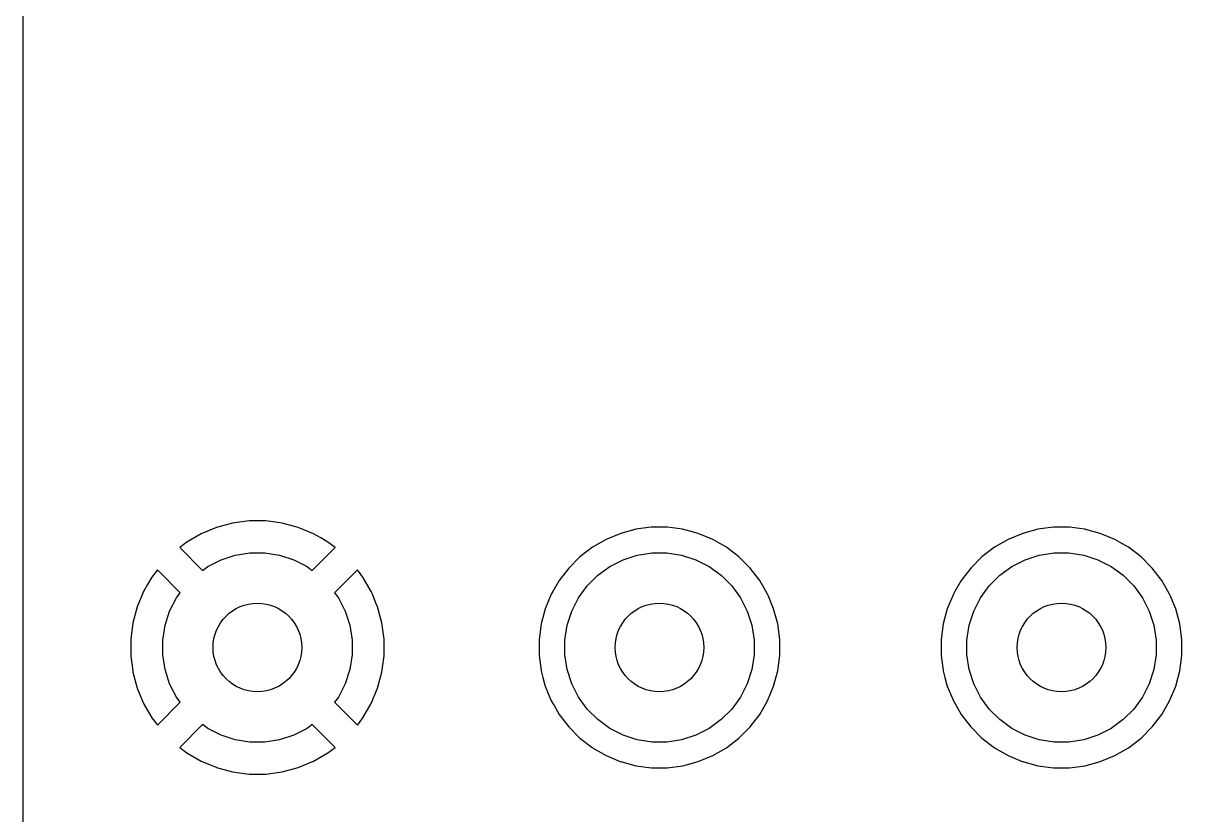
# Model space of a CAD drawing. Header units: inches. Extents: x 0.71 to 7.56, y -5.16 to -0.79.
# Drawn here: x 0.709 to 1.429, y -2.073 to -1.58 of the extents above; entities that cross this region are included whole.
import ezdxf

# ---------------------------------------------------------------- set-up
doc = ezdxf.new("R2010")
doc.units = ezdxf.units.IN
doc.header["$MEASUREMENT"] = 0
doc.layers.add('BLACK', color=250, linetype='CONTINUOUS')

msp = doc.modelspace()

# ---------------------------------------------------------------- linework, layer by layer
at = {"layer": 'BLACK', "linetype": 'CONTINUOUS'}
for p, q in [((0.70868, -1.73597), (0.70868, -1.55389)), ((0.70868, -1.96334), (0.70868, -1.73597)), ((0.82897, -1.89378), (0.81943, -1.89773)), ((0.83894, -1.89111), (0.82897, -1.89378)), ((0.82897, -1.89378), (0.82897, -1.89378)), ((0.84917, -1.88976), (0.83894, -1.89111)), ((0.83894, -1.89111), (0.83894, -1.89111)), ((0.83894, -1.89111), (0.83894, -1.89111)), ((0.83894, -1.89111), (0.83894, -1.89111)), ((0.85949, -1.88976), (0.84917, -1.88976)), ((0.84917, -1.88976), (0.84917, -1.88976)), ((0.86972, -1.89111), (0.85949, -1.88976)), ((0.85949, -1.88976), (0.85949, -1.88976)), ((0.86973, -1.89111), (0.86972, -1.89111)), ((0.86972, -1.89111), (0.86972, -1.89111)), ((0.86972, -1.89111), (0.86972, -1.89111)), ((0.8797, -1.89378), (0.86973, -1.89111)), ((0.88923, -1.89773), (0.8797, -1.89378)), ((0.8797, -1.89378), (0.8797, -1.89378)), ((0.8797, -1.89378), (0.8797, -1.89378)), ((1.09927, -1.8937), (1.0897, -1.89496)), ((1.09934, -1.89369), (1.09927, -1.8937)), ((1.09943, -1.89368), (1.09934, -1.89369)), ((1.10923, -1.89368), (1.09943, -1.89368)), ((1.09943, -1.89368), (1.09943, -1.89368)), ((1.09943, -1.89368), (1.09943, -1.89368)), ((1.10924, -1.89368), (1.10923, -1.89368)), ((1.10932, -1.89369), (1.10924, -1.89368)), ((1.10924, -1.89368), (1.10924, -1.89368)), ((1.1094, -1.8937), (1.10932, -1.89369)), ((1.11864, -1.89492), (1.1094, -1.8937)), ((1.34927, -1.8937), (1.3397, -1.89496)), ((1.34934, -1.89369), (1.34927, -1.8937)), ((1.34943, -1.89368), (1.34934, -1.89369)), ((1.35923, -1.89368), (1.34943, -1.89368)), ((1.34943, -1.89368), (1.34943, -1.89368)), ((1.34943, -1.89368), (1.34943, -1.89368)), ((1.35924, -1.89368), (1.35923, -1.89368)), ((1.35932, -1.89369), (1.35924, -1.89368)), ((1.35924, -1.89368), (1.35924, -1.89368)), ((1.3594, -1.8937), (1.35932, -1.89369)), ((1.36864, -1.89492), (1.3594, -1.8937)), ((0.81943, -1.89773), (0.81049, -1.90289)), ((0.81943, -1.89773), (0.81943, -1.89773)), ((0.89381, -1.90037), (0.88923, -1.89773)), ((0.88923, -1.89773), (0.88923, -1.89773)), ((0.89817, -1.90289), (0.89381, -1.90037)), ((1.07117, -1.90125), (1.06267, -1.90616)), ((1.08023, -1.8975), (1.07117, -1.90125)), ((1.07117, -1.90125), (1.07117, -1.90125)), ((1.07117, -1.90125), (1.07117, -1.90125)), ((1.07117, -1.90125), (1.07117, -1.90125)), ((1.07117, -1.90125), (1.07117, -1.90125)), ((1.07117, -1.90125), (1.07117, -1.90125)), ((1.0897, -1.89496), (1.08023, -1.8975)), ((1.11896, -1.89494), (1.11864, -1.89492)), ((1.11927, -1.89504), (1.11896, -1.89494)), ((1.11984, -1.8952), (1.11927, -1.89504)), ((1.12098, -1.8955), (1.11984, -1.8952)), ((1.12462, -1.89648), (1.12098, -1.8955)), ((1.12843, -1.8975), (1.12462, -1.89648)), ((1.13749, -1.90125), (1.12843, -1.8975)), ((1.1375, -1.90125), (1.13749, -1.90125)), ((1.13749, -1.90125), (1.13749, -1.90125)), ((1.14037, -1.90291), (1.1375, -1.90125)), ((1.32117, -1.90125), (1.31267, -1.90616)), ((1.33023, -1.8975), (1.32117, -1.90125)), ((1.32117, -1.90125), (1.32117, -1.90125)), ((1.32117, -1.90125), (1.32117, -1.90125)), ((1.32117, -1.90125), (1.32117, -1.90125)), ((1.32117, -1.90125), (1.32117, -1.90125)), ((1.32117, -1.90125), (1.32117, -1.90125)), ((1.3397, -1.89496), (1.33023, -1.8975)), ((1.36896, -1.89494), (1.36864, -1.89492)), ((1.36927, -1.89504), (1.36896, -1.89494)), ((1.36984, -1.8952), (1.36927, -1.89504)), ((1.37098, -1.8955), (1.36984, -1.8952)), ((1.37462, -1.89648), (1.37098, -1.8955)), ((1.37843, -1.8975), (1.37462, -1.89648)), ((1.38749, -1.90125), (1.37843, -1.8975)), ((1.3875, -1.90125), (1.38749, -1.90125)), ((1.38749, -1.90125), (1.38749, -1.90125)), ((1.39037, -1.90291), (1.3875, -1.90125)), ((0.81049, -1.90289), (0.80605, -1.9063)), ((0.80605, -1.9063), (0.80605, -1.9063)), ((0.80605, -1.9063), (0.82024, -1.9205)), ((0.81049, -1.90289), (0.81049, -1.90289)), ((0.88842, -1.9205), (0.90261, -1.9063)), ((0.90261, -1.9063), (0.89817, -1.90289)), ((0.89817, -1.90289), (0.89817, -1.90289)), ((0.90261, -1.9063), (0.90261, -1.9063)), ((1.06267, -1.90616), (1.05489, -1.91213)), ((1.14599, -1.90616), (1.14037, -1.90291)), ((1.15377, -1.91213), (1.14599, -1.90616)), ((1.31267, -1.90616), (1.30489, -1.91213)), ((1.39599, -1.90616), (1.39037, -1.90291)), ((1.40377, -1.91213), (1.39599, -1.90616)), ((0.82347, -1.91815), (0.83173, -1.91394)), ((0.83173, -1.91394), (0.84054, -1.91108)), ((0.84054, -1.91108), (0.8497, -1.90963)), ((0.8497, -1.90963), (0.85896, -1.90963)), ((0.85896, -1.90963), (0.86812, -1.91108)), ((0.86812, -1.91108), (0.87693, -1.91394)), ((0.87693, -1.91394), (0.88519, -1.91815)), ((1.05489, -1.91213), (1.04796, -1.91906)), ((1.05489, -1.91213), (1.05489, -1.91213)), ((1.05489, -1.91213), (1.05489, -1.91213)), ((1.07347, -1.91815), (1.08173, -1.91394)), ((1.08173, -1.91394), (1.09054, -1.91108)), ((1.09054, -1.91108), (1.0997, -1.90963)), ((1.0997, -1.90963), (1.10896, -1.90963)), ((1.10896, -1.90963), (1.11812, -1.91108)), ((1.11812, -1.91108), (1.12693, -1.91394)), ((1.12693, -1.91394), (1.13519, -1.91815)), ((1.16071, -1.91906), (1.15377, -1.91213)), ((1.15377, -1.91213), (1.15377, -1.91213)), ((1.15377, -1.91213), (1.15377, -1.91213)), ((1.15377, -1.91213), (1.15377, -1.91213)), ((1.30489, -1.91213), (1.29796, -1.91906)), ((1.30489, -1.91213), (1.30489, -1.91213)), ((1.30489, -1.91213), (1.30489, -1.91213)), ((1.32347, -1.91815), (1.33173, -1.91394)), ((1.33173, -1.91394), (1.34054, -1.91108)), ((1.34054, -1.91108), (1.3497, -1.90963)), ((1.3497, -1.90963), (1.35896, -1.90963)), ((1.35896, -1.90963), (1.36812, -1.91108)), ((1.36812, -1.91108), (1.37693, -1.91394)), ((1.37693, -1.91394), (1.38519, -1.91815)), ((1.41071, -1.91906), (1.40377, -1.91213)), ((1.40377, -1.91213), (1.40377, -1.91213)), ((1.40377, -1.91213), (1.40377, -1.91213)), ((1.40377, -1.91213), (1.40377, -1.91213)), ((0.79213, -1.92022), (0.78872, -1.92466)), ((0.80632, -1.93442), (0.79213, -1.92022)), ((0.79213, -1.92022), (0.79213, -1.92022)), ((0.79213, -1.92022), (0.79213, -1.92022)), ((0.82024, -1.9205), (0.82347, -1.91815)), ((0.88519, -1.91815), (0.88842, -1.9205)), ((0.91653, -1.92022), (0.90234, -1.93442)), ((0.91994, -1.92466), (0.91653, -1.92022)), ((0.91653, -1.92022), (0.91653, -1.92022)), ((0.91653, -1.92022), (0.91653, -1.92022)), ((1.04795, -1.91906), (1.04198, -1.92685)), ((1.04796, -1.91906), (1.04795, -1.91906)), ((1.04796, -1.91906), (1.04796, -1.91906)), ((1.05942, -1.93015), (1.06598, -1.9236)), ((1.06598, -1.9236), (1.07347, -1.91815)), ((1.13519, -1.91815), (1.14268, -1.9236)), ((1.14268, -1.9236), (1.14924, -1.93015)), ((1.16591, -1.92585), (1.16071, -1.91906)), ((1.16071, -1.91906), (1.16071, -1.91906)), ((1.16071, -1.91906), (1.16071, -1.91906)), ((1.16071, -1.91906), (1.16071, -1.91906)), ((1.29795, -1.91906), (1.29198, -1.92685)), ((1.29796, -1.91906), (1.29795, -1.91906)), ((1.29796, -1.91906), (1.29796, -1.91906)), ((1.30942, -1.93015), (1.31598, -1.9236)), ((1.31598, -1.9236), (1.32347, -1.91815)), ((1.38519, -1.91815), (1.39268, -1.9236)), ((1.39268, -1.9236), (1.39924, -1.93015)), ((1.41591, -1.92585), (1.41071, -1.91906)), ((1.41071, -1.91906), (1.41071, -1.91906)), ((1.41071, -1.91906), (1.41071, -1.91906)), ((1.41071, -1.91906), (1.41071, -1.91906)), ((0.78606, -1.92927), (0.78356, -1.9336)), ((0.78872, -1.92466), (0.78606, -1.92927)), ((0.78872, -1.92466), (0.78872, -1.92466)), ((0.78872, -1.92466), (0.78872, -1.92466)), ((0.9251, -1.9336), (0.91994, -1.92466)), ((0.91994, -1.92466), (0.91994, -1.92466)), ((0.91994, -1.92466), (0.91994, -1.92466)), ((1.04198, -1.92685), (1.03808, -1.9336)), ((1.05398, -1.93765), (1.05942, -1.93015)), ((1.14924, -1.93015), (1.15468, -1.93765)), ((1.16668, -1.92685), (1.16591, -1.92585)), ((1.17158, -1.93534), (1.16668, -1.92685)), ((1.29198, -1.92685), (1.28808, -1.9336)), ((1.30398, -1.93765), (1.30942, -1.93015)), ((1.39924, -1.93015), (1.40468, -1.93765)), ((1.41668, -1.92685), (1.41591, -1.92585)), ((1.42158, -1.93534), (1.41668, -1.92685)), ((0.78356, -1.9336), (0.77961, -1.94314)), ((0.78356, -1.9336), (0.78356, -1.9336)), ((0.79977, -1.9459), (0.80398, -1.93765)), ((0.80398, -1.93765), (0.80632, -1.93442)), ((0.90234, -1.93442), (0.90468, -1.93765)), ((0.90468, -1.93765), (0.90889, -1.9459)), ((0.92582, -1.93534), (0.9251, -1.9336)), ((0.9251, -1.9336), (0.9251, -1.9336)), ((0.92828, -1.94127), (0.92582, -1.93534)), ((1.03708, -1.93534), (1.03333, -1.9444)), ((1.03808, -1.9336), (1.03708, -1.93534)), ((1.03708, -1.93534), (1.03708, -1.93534)), ((1.03708, -1.93534), (1.03708, -1.93534)), ((1.03708, -1.93534), (1.03708, -1.93534)), ((1.04977, -1.9459), (1.05398, -1.93765)), ((1.15468, -1.93765), (1.15889, -1.9459)), ((1.17207, -1.93652), (1.17158, -1.93534)), ((1.17158, -1.93534), (1.17158, -1.93534)), ((1.17533, -1.9444), (1.17207, -1.93652)), ((1.28708, -1.93534), (1.28333, -1.9444)), ((1.28808, -1.9336), (1.28708, -1.93534)), ((1.28708, -1.93534), (1.28708, -1.93534)), ((1.28708, -1.93534), (1.28708, -1.93534)), ((1.28708, -1.93534), (1.28708, -1.93534)), ((1.29977, -1.9459), (1.30398, -1.93765)), ((1.40468, -1.93765), (1.40889, -1.9459)), ((1.42207, -1.93652), (1.42158, -1.93534)), ((1.42158, -1.93534), (1.42158, -1.93534)), ((1.42533, -1.9444), (1.42207, -1.93652)), ((0.77961, -1.94314), (0.77694, -1.95311)), ((0.77961, -1.94314), (0.77961, -1.94314)), ((0.92905, -1.94314), (0.92828, -1.94127)), ((0.93172, -1.95311), (0.92905, -1.94314)), ((1.03333, -1.9444), (1.03079, -1.95388)), ((1.17787, -1.95388), (1.17533, -1.9444)), ((1.28333, -1.9444), (1.28079, -1.95388)), ((1.42787, -1.95388), (1.42533, -1.9444)), ((0.79691, -1.95472), (0.79977, -1.9459)), ((0.90889, -1.9459), (0.91175, -1.95472)), ((1.04691, -1.95472), (1.04977, -1.9459)), ((1.15889, -1.9459), (1.16175, -1.95472)), ((1.29691, -1.95472), (1.29977, -1.9459)), ((1.40889, -1.9459), (1.41175, -1.95472)), ((0.77694, -1.95311), (0.77559, -1.96334)), ((0.77694, -1.95311), (0.77694, -1.95311)), ((0.77694, -1.95311), (0.77694, -1.95311)), ((0.77694, -1.95311), (0.77694, -1.95311)), ((0.79546, -1.96387), (0.79691, -1.95472)), ((0.91175, -1.95472), (0.9132, -1.96387)), ((0.93307, -1.96334), (0.93172, -1.95311)), ((0.93172, -1.95311), (0.93172, -1.95311)), ((1.03079, -1.95388), (1.02951, -1.9636)), ((1.04546, -1.96387), (1.04691, -1.95472)), ((1.16175, -1.95472), (1.1632, -1.96387)), ((1.17915, -1.9636), (1.17787, -1.95388)), ((1.28079, -1.95388), (1.27951, -1.9636)), ((1.29546, -1.96387), (1.29691, -1.95472)), ((1.41175, -1.95472), (1.4132, -1.96387)), ((1.42915, -1.9636), (1.42787, -1.95388)), ((0.70868, -2.0717), (0.70868, -1.96334)), ((0.77559, -1.96334), (0.77559, -1.97367)), ((0.79546, -1.97314), (0.79546, -1.96387)), ((0.9132, -1.96387), (0.9132, -1.97314)), ((0.93307, -1.96334), (0.93307, -1.96334)), ((0.93307, -1.9636), (0.93307, -1.96334)), ((0.93307, -1.97366), (0.93307, -1.9636)), ((1.02951, -1.9636), (1.02951, -1.9636)), ((1.02951, -1.9636), (1.02951, -1.9636)), ((1.02951, -1.9636), (1.02951, -1.97341)), ((1.04546, -1.97314), (1.04546, -1.96387)), ((1.1632, -1.96387), (1.1632, -1.97314)), ((1.17915, -1.97341), (1.17915, -1.9636)), ((1.17915, -1.9636), (1.17915, -1.9636)), ((1.27951, -1.9636), (1.27951, -1.9636)), ((1.27951, -1.9636), (1.27951, -1.9636)), ((1.27951, -1.9636), (1.27951, -1.97341)), ((1.29546, -1.97314), (1.29546, -1.96387)), ((1.4132, -1.96387), (1.4132, -1.97314)), ((1.42915, -1.97341), (1.42915, -1.9636)), ((0.77559, -1.97367), (0.77685, -1.98321)), ((0.79691, -1.98229), (0.79546, -1.97314)), ((0.9132, -1.97314), (0.91175, -1.98229)), ((0.93172, -1.9839), (0.93307, -1.97367)), ((0.93307, -1.97367), (0.93307, -1.97366)), ((1.02951, -1.97341), (1.02951, -1.97341)), ((1.02951, -1.97341), (1.02951, -1.97341)), ((1.02951, -1.97341), (1.02951, -1.97341)), ((1.02951, -1.97341), (1.03074, -1.98274)), ((1.04691, -1.98229), (1.04546, -1.97314)), ((1.1632, -1.97314), (1.16175, -1.98229)), ((1.17787, -1.98313), (1.17915, -1.97341)), ((1.27951, -1.97341), (1.27951, -1.97341)), ((1.27951, -1.97341), (1.27951, -1.97341)), ((1.27951, -1.97341), (1.27951, -1.97341)), ((1.27951, -1.97341), (1.28074, -1.98274)), ((1.29691, -1.98229), (1.29546, -1.97314)), ((1.4132, -1.97314), (1.41175, -1.98229)), ((1.42787, -1.98313), (1.42915, -1.97341)), ((0.77685, -1.98321), (0.77694, -1.9839)), ((0.77694, -1.9839), (0.77694, -1.9839)), ((0.77694, -1.9839), (0.77961, -1.99387)), ((0.79977, -1.9911), (0.79691, -1.98229)), ((0.91175, -1.98229), (0.90889, -1.9911)), ((0.92905, -1.99387), (0.93172, -1.9839)), ((0.93172, -1.9839), (0.93172, -1.9839)), ((1.03074, -1.98274), (1.03079, -1.98313)), ((1.03079, -1.98313), (1.03079, -1.98313)), ((1.03079, -1.98313), (1.03185, -1.98711)), ((1.03185, -1.98711), (1.03292, -1.99109)), ((1.04977, -1.9911), (1.04691, -1.98229)), ((1.16175, -1.98229), (1.15889, -1.9911)), ((1.17533, -1.99261), (1.17787, -1.98313)), ((1.28074, -1.98274), (1.28079, -1.98313)), ((1.28079, -1.98313), (1.28079, -1.98313)), ((1.28079, -1.98313), (1.28185, -1.98711)), ((1.28185, -1.98711), (1.28292, -1.99109)), ((1.29977, -1.9911), (1.29691, -1.98229)), ((1.41175, -1.98229), (1.40889, -1.9911)), ((1.42533, -1.99261), (1.42787, -1.98313)), ((0.77961, -1.99387), (0.77961, -1.99387)), ((0.77961, -1.99387), (0.78356, -2.0034)), ((0.80398, -1.99936), (0.79977, -1.9911)), ((0.90889, -1.9911), (0.90468, -1.99936)), ((0.9251, -2.0034), (0.92905, -1.99387)), ((1.03292, -1.99109), (1.03333, -1.99261)), ((1.03333, -1.99261), (1.03333, -1.99261)), ((1.03333, -1.99261), (1.03333, -1.99261)), ((1.03333, -1.99261), (1.03708, -2.00167)), ((1.05398, -1.99936), (1.04977, -1.9911)), ((1.15889, -1.9911), (1.15468, -1.99936)), ((1.17158, -2.00167), (1.17533, -1.99261)), ((1.28292, -1.99109), (1.28333, -1.99261)), ((1.28333, -1.99261), (1.28333, -1.99261)), ((1.28333, -1.99261), (1.28333, -1.99261)), ((1.28333, -1.99261), (1.28708, -2.00167)), ((1.30398, -1.99936), (1.29977, -1.9911)), ((1.40889, -1.9911), (1.40468, -1.99936)), ((1.42158, -2.00167), (1.42533, -1.99261)), ((0.79213, -2.01679), (0.80632, -2.00259)), ((0.80632, -2.00259), (0.80398, -1.99936)), ((0.90468, -1.99936), (0.90234, -2.00259)), ((0.90234, -2.00259), (0.91653, -2.01679)), ((1.03708, -2.00167), (1.03708, -2.00167)), ((1.03708, -2.00167), (1.03708, -2.00167)), ((1.03708, -2.00167), (1.03876, -2.00459)), ((1.05942, -2.00686), (1.05398, -1.99936)), ((1.15468, -1.99936), (1.14924, -2.00686)), ((1.16668, -2.01016), (1.17158, -2.00167)), ((1.28708, -2.00167), (1.28708, -2.00167)), ((1.28708, -2.00167), (1.28708, -2.00167)), ((1.28708, -2.00167), (1.28876, -2.00459)), ((1.30942, -2.00686), (1.30398, -1.99936)), ((1.40468, -1.99936), (1.39924, -2.00686)), ((1.41668, -2.01016), (1.42158, -2.00167)), ((0.78356, -2.0034), (0.78872, -2.01234)), ((0.91994, -2.01234), (0.9251, -2.0034)), ((0.9251, -2.0034), (0.9251, -2.0034)), ((1.03876, -2.00459), (1.04198, -2.01016)), ((1.06598, -2.01341), (1.05942, -2.00686)), ((1.14924, -2.00686), (1.14268, -2.01341)), ((1.28876, -2.00459), (1.29198, -2.01016)), ((1.31598, -2.01341), (1.30942, -2.00686)), ((1.39924, -2.00686), (1.39268, -2.01341)), ((0.78872, -2.01234), (0.78872, -2.01234)), ((0.78872, -2.01234), (0.79027, -2.01436)), ((0.79027, -2.01436), (0.79213, -2.01679)), ((0.82024, -2.01651), (0.80605, -2.03071)), ((0.82347, -2.01886), (0.82024, -2.01651)), ((0.88842, -2.01651), (0.88519, -2.01886)), ((0.90261, -2.03071), (0.88842, -2.01651)), ((0.91653, -2.01679), (0.91994, -2.01234)), ((0.91653, -2.01679), (0.91653, -2.01679)), ((0.91653, -2.01679), (0.91653, -2.01679)), ((0.91994, -2.01234), (0.91994, -2.01234)), ((1.04198, -2.01016), (1.04795, -2.01794)), ((1.07347, -2.01886), (1.06598, -2.01341)), ((1.14268, -2.01341), (1.13519, -2.01886)), ((1.16071, -2.01794), (1.16668, -2.01016)), ((1.29198, -2.01016), (1.29795, -2.01794)), ((1.32347, -2.01886), (1.31598, -2.01341)), ((1.39268, -2.01341), (1.38519, -2.01886)), ((1.41071, -2.01794), (1.41668, -2.01016)), ((0.83173, -2.02306), (0.82347, -2.01886)), ((0.84054, -2.02593), (0.83173, -2.02306)), ((0.87693, -2.02306), (0.86812, -2.02593)), ((0.88519, -2.01886), (0.87693, -2.02306)), ((1.04795, -2.01794), (1.04795, -2.01794)), ((1.04795, -2.01794), (1.04796, -2.01794)), ((1.04796, -2.01794), (1.04796, -2.01794)), ((1.04796, -2.01794), (1.05489, -2.02488)), ((1.08173, -2.02306), (1.07347, -2.01886)), ((1.09054, -2.02593), (1.08173, -2.02306)), ((1.12693, -2.02306), (1.11812, -2.02593)), ((1.13519, -2.01886), (1.12693, -2.02306)), ((1.15377, -2.02488), (1.16071, -2.01794)), ((1.29795, -2.01794), (1.29795, -2.01794)), ((1.29795, -2.01794), (1.29796, -2.01794)), ((1.29796, -2.01794), (1.29796, -2.01794)), ((1.29796, -2.01794), (1.30489, -2.02488)), ((1.33173, -2.02306), (1.32347, -2.01886)), ((1.34054, -2.02593), (1.33173, -2.02306)), ((1.37693, -2.02306), (1.36812, -2.02593)), ((1.38519, -2.01886), (1.37693, -2.02306)), ((1.40377, -2.02488), (1.41071, -2.01794)), ((0.80605, -2.03071), (0.80605, -2.03071)), ((0.80605, -2.03071), (0.80605, -2.03071)), ((0.80605, -2.03071), (0.80605, -2.03071)), ((0.80605, -2.03071), (0.81049, -2.03411)), ((0.8497, -2.02738), (0.84054, -2.02593)), ((0.85896, -2.02738), (0.8497, -2.02738)), ((0.86812, -2.02593), (0.85896, -2.02738)), ((0.89817, -2.03411), (0.90261, -2.03071)), ((0.90261, -2.03071), (0.90261, -2.03071)), ((1.05489, -2.02488), (1.05489, -2.02488)), ((1.05489, -2.02488), (1.05489, -2.02488)), ((1.05489, -2.02488), (1.05489, -2.02488)), ((1.05489, -2.02488), (1.06248, -2.03071)), ((1.06248, -2.03071), (1.06267, -2.03085)), ((1.06267, -2.03085), (1.07117, -2.03575)), ((1.0997, -2.02738), (1.09054, -2.02593)), ((1.10896, -2.02738), (1.0997, -2.02738)), ((1.11812, -2.02593), (1.10896, -2.02738)), ((1.13749, -2.03575), (1.14599, -2.03085)), ((1.14599, -2.03085), (1.15377, -2.02488)), ((1.30489, -2.02488), (1.30489, -2.02488)), ((1.30489, -2.02488), (1.30489, -2.02488)), ((1.30489, -2.02488), (1.30489, -2.02488)), ((1.30489, -2.02488), (1.31248, -2.03071)), ((1.31248, -2.03071), (1.31267, -2.03085)), ((1.31267, -2.03085), (1.32117, -2.03575)), ((1.3497, -2.02738), (1.34054, -2.02593)), ((1.35896, -2.02738), (1.3497, -2.02738)), ((1.36812, -2.02593), (1.35896, -2.02738)), ((1.38749, -2.03575), (1.39599, -2.03085)), ((1.39599, -2.03085), (1.40377, -2.02488)), ((0.81049, -2.03411), (0.81049, -2.03411)), ((0.81049, -2.03411), (0.81049, -2.03411)), ((0.81049, -2.03411), (0.81943, -2.03928)), ((0.88923, -2.03928), (0.89817, -2.03411)), ((0.89817, -2.03411), (0.89817, -2.03411)), ((1.07117, -2.03575), (1.07117, -2.03575)), ((1.07117, -2.03575), (1.07402, -2.03694)), ((1.07402, -2.03694), (1.07994, -2.03939)), ((1.12843, -2.03951), (1.13749, -2.03575)), ((1.32117, -2.03575), (1.32117, -2.03575)), ((1.32117, -2.03575), (1.32402, -2.03694)), ((1.32402, -2.03694), (1.32994, -2.03939)), ((1.37843, -2.03951), (1.38749, -2.03575)), ((0.81943, -2.03928), (0.81943, -2.03928)), ((0.81943, -2.03928), (0.82284, -2.04069)), ((0.82284, -2.04069), (0.82862, -2.04308)), ((0.82862, -2.04308), (0.82897, -2.04323)), ((0.82897, -2.04323), (0.83894, -2.0459)), ((0.83894, -2.0459), (0.83894, -2.0459)), ((0.83894, -2.0459), (0.84917, -2.04724)), ((0.85949, -2.04724), (0.86972, -2.0459)), ((0.86972, -2.0459), (0.86973, -2.0459)), ((0.86973, -2.0459), (0.8797, -2.04323)), ((0.8797, -2.04323), (0.88923, -2.03928)), ((0.88923, -2.03928), (0.88923, -2.03928)), ((1.07994, -2.03939), (1.08023, -2.03951)), ((1.08023, -2.03951), (1.0897, -2.04205)), ((1.0897, -2.04205), (1.09943, -2.04333)), ((1.09943, -2.04333), (1.09943, -2.04333)), ((1.09943, -2.04333), (1.10923, -2.04333)), ((1.10923, -2.04333), (1.11896, -2.04205)), ((1.10923, -2.04333), (1.10923, -2.04333)), ((1.11896, -2.04205), (1.12843, -2.03951)), ((1.32994, -2.03939), (1.33023, -2.03951)), ((1.33023, -2.03951), (1.3397, -2.04205)), ((1.3397, -2.04205), (1.34943, -2.04333)), ((1.34943, -2.04333), (1.34943, -2.04333)), ((1.34943, -2.04333), (1.35923, -2.04333)), ((1.35923, -2.04333), (1.36896, -2.04205)), ((1.35923, -2.04333), (1.35923, -2.04333)), ((1.36896, -2.04205), (1.37843, -2.03951)), ((0.84917, -2.04724), (0.84917, -2.04724)), ((0.84917, -2.04724), (0.85949, -2.04724)), ((0.85949, -2.04724), (0.85949, -2.04724)), ((0.85949, -2.04724), (0.85949, -2.04724)), ((0.70868, -2.11261), (0.70868, -2.0717))]:
    msp.add_line(p, q, dxfattribs=at)
at = {"layer": 'BLACK'}
for centre in [(0.85433, -1.9685), (1.10433, -1.9685), (1.35433, -1.9685)]:
    msp.add_circle(centre, 0.02756, dxfattribs=at)
at = {"layer": 'WHITE'}
for centre in [(0.85433, -1.9685), (1.10433, -1.9685), (1.35433, -1.9685)]:
    msp.add_circle(centre, 0.02756, dxfattribs=at)

doc.saveas('drawing.dxf')
